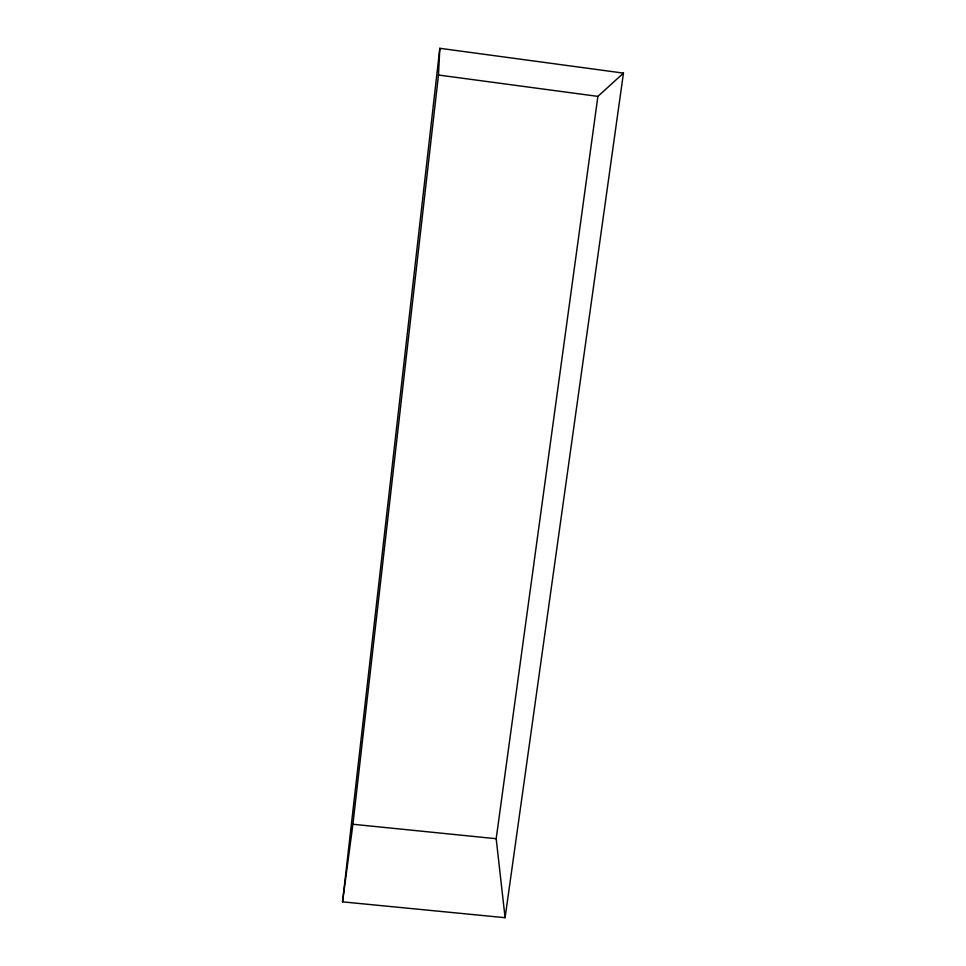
<?xml version="1.0" encoding="UTF-8"?>
<svg xmlns="http://www.w3.org/2000/svg" width="966" height="966" viewBox="0 0 966 966"><rect width="100%" height="100%" fill="white"/><g stroke="black" fill="none" stroke-linecap="round" stroke-linejoin="round"><path stroke-width="1.45" d="M342.544 901.858L352.916 824.264L438.479 75.022L439.82 48.3L623.456 73.114L505.085 917.7L342.544 901.858L439.82 48.3M505.085 917.7L496.186 838.717L597.882 96.383L623.456 73.114M352.916 824.264L496.186 838.717M438.479 75.022L597.882 96.383"/></g></svg>
